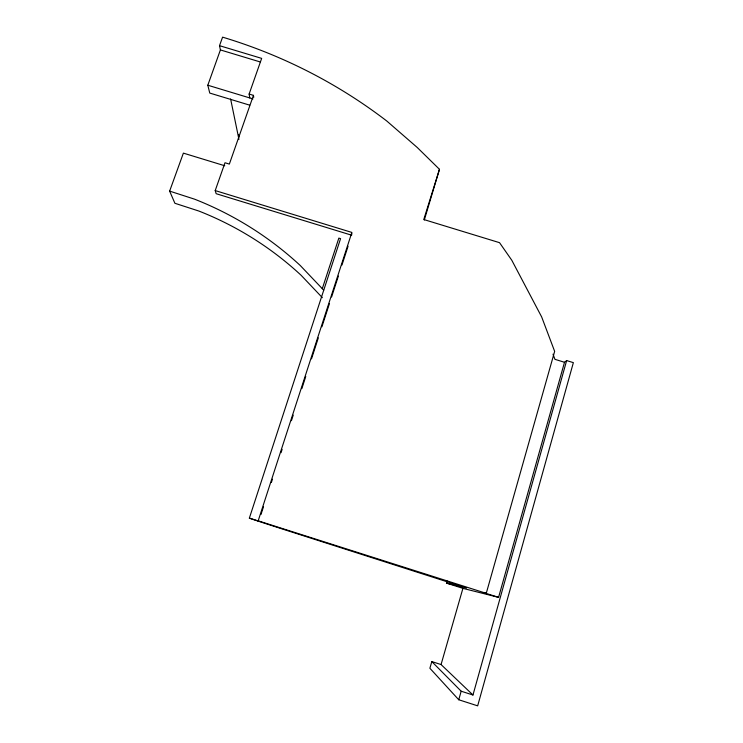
<?xml version="1.0" encoding="UTF-8"?>
<svg xmlns="http://www.w3.org/2000/svg" width="743" height="743" viewBox="0 0 743 743"><rect width="100%" height="100%" fill="white"/><g stroke="black" fill="none" stroke-linecap="round" stroke-linejoin="round"><path stroke-width="1.11" d="M351.792 233.358L351.634 235.197L216.148 193.7L215.21 190.579L224.99 162.754L229.355 164.082L253.447 95.355L249.128 94.045L261.666 58.381L219.519 45.676L222.584 37.15A558.95 532.452 -49 0 1 386.769 121.007L417.204 147.448L439.466 169.302L424.318 219.974M447.11 580.896L446.469 583.116L462.917 588.354L498.581 597.363L564.504 362.278L566.649 360.569L573.364 362.64L477.665 705.85L458.756 699.757L429.881 668.254L431.813 661.586L441.063 664.548L472.966 695.011L566.649 360.569M498.581 597.363L484.77 592.979L486.256 593.341L554.649 351.365L541.666 316.945L511.806 260.273L499.537 242.673L423.77 219.519L439.466 169.302M458.756 699.757L461.171 691.213L431.813 661.586M441.063 664.548L462.917 588.354M323.725 290.169L322.295 288.683L338.845 238.104L340.563 238.642L249.36 518.122L258.824 521.14L258.183 520.834L351.876 232.429L215.21 190.579M260.969 514.518L263.477 506.791M271.362 482.495L272.44 479.189M281.04 452.691L282.117 449.376M291.432 420.677L293.225 415.151M301.825 388.654L305.763 376.515M311.503 358.85L318.31 337.87M321.895 326.827L329.418 303.646M331.573 297.024L338.381 276.043M341.966 265.01L348.058 246.239M249.704 105.162L209.758 93.07L207.808 85.231L220.402 49.93L219.519 45.676M322.36 297.674L301.147 275.309A354.281 338.399 -48.1 0 0 198.892 211.049L174.893 203.276L169.636 191.118L183.382 153.123L224.757 165.763M446.469 583.116L466.567 588.001L293.977 532.722A48.128 0.502 17.7 0 1 251.608 518.939L249.36 518.122M220.402 49.93L259.994 61.883M207.808 85.231L252.991 98.912M564.504 362.278L554.947 359.333L553.006 354.179M258.183 520.834L486.256 593.341M461.171 691.213L472.966 695.011M169.636 191.118L194.536 199.161A367.599 350.585 -47.8 0 1 300.321 265.567L322.295 288.683M230.609 98.958L238.94 139.378M249.128 94.045L249.769 97.937M238.475 134.762L238.847 137.037M253.447 95.355L253.753 97.296"/></g></svg>
